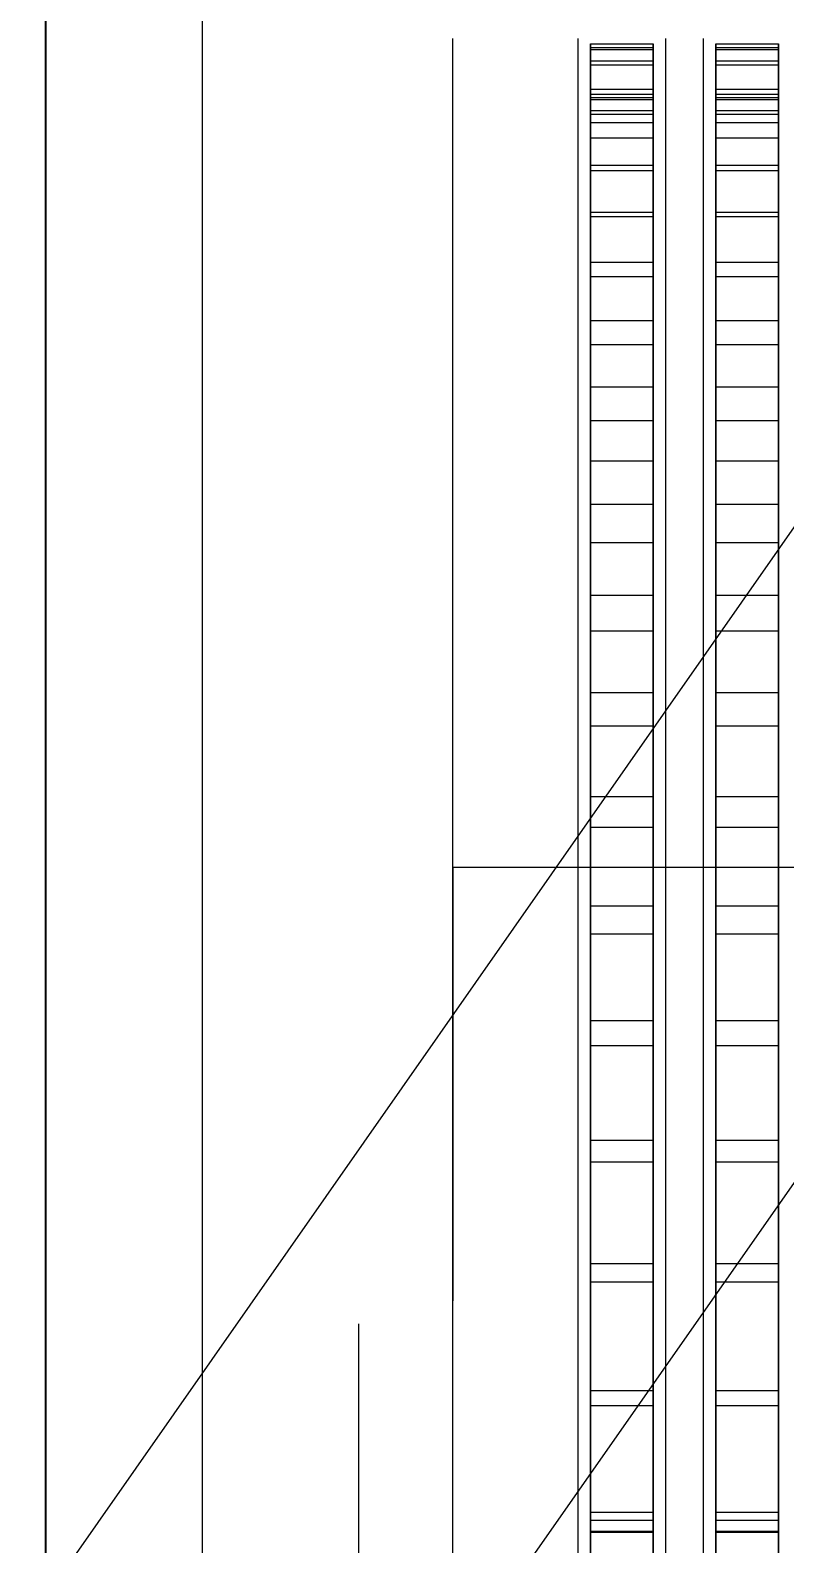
# Model space of a CAD drawing. Header units: millimetres. Extents: x -2500 to 58855, y -53268 to 6837.
# Drawn here: x -1727.5 to -1607, y -34260.5 to -34018.8 of the extents above; entities that cross this region are included whole.
import ezdxf

# ---------------------------------------------------------------- set-up
doc = ezdxf.new("R2010")
doc.units = ezdxf.units.MM
for name, color, linetype, lineweight in [('COTAS_O', 1, 'Continuous', 0), ('frontal_briquetadora', 7, 'Continuous', 0), ('frontal_secador', 7, 'Continuous', 0), ('frontal_tolva', 7, 'Continuous', 0)]:
    doc.layers.add(name, color=color, linetype=linetype, lineweight=lineweight)
doc.dimstyles.new('R19_100', dxfattribs={"dimtxt": 250, "dimasz": 150, "dimexe": 150, "dimexo": 80, "dimgap": 100, "dimtad": 1, "dimtih": 1, "dimtoh": 1, "dimdsep": 46, "dimcen": 0.09, "dimadec": 0, "dimazin": 0, "dimtfac": 1, "dimtdec": 4, "dimtofl": 0, "dimtmove": 0, "dimatfit": 3, "dimfxl": 1, "dimtolj": 1, "dimtzin": 0, "dimarcsym": 0})

# ---------------------------------------------------------------- blocks, each defined once
blk = doc.blocks.new('*D38')
at = {"layer": 'COTAS_O', "color": 0, "lineweight": -2, "transparency": 16777216}
for p, q in [((-1645, -31700), (-875, -31700)), ((-1025, -34250), (-1025, -31850)), ((-1645, -34400), (-875, -34400))]:
    blk.add_line(p, q, dxfattribs=at)
at = {"layer": 'COTAS_O', "color": 0, "transparency": 16777216}
for points in [[(-1050, -31850), (-1000, -31850), (-1025, -31700)], [(-1050, -34250), (-1000, -34250), (-1025, -34400)]]:
    blk.add_solid(points, dxfattribs=at)
at = {"layer": 'Defpoints', "color": 0, "transparency": 16777216}
for p in [(-1725, -31700), (-1025, -31700), (-1725, -34400)]:
    blk.add_point(p, dxfattribs=at)
blk = doc.blocks.new('*D39')
at = {"layer": 'COTAS_O', "color": 0, "lineweight": -2, "transparency": 16777216}
for p, q in [((-1725, -34320), (-1725, -33550)), ((1725, -34320), (1725, -33550)), ((-1575, -33700), (1575, -33700))]:
    blk.add_line(p, q, dxfattribs=at)
at = {"layer": 'COTAS_O', "color": 0, "transparency": 16777216}
for points in [[(-1575, -33675), (-1575, -33725), (-1725, -33700)], [(1575, -33675), (1575, -33725), (1725, -33700)]]:
    blk.add_solid(points, dxfattribs=at)
at = {"layer": 'Defpoints', "color": 0, "transparency": 16777216}
for p in [(1725, -33700), (-1725, -34400), (1725, -34400)]:
    blk.add_point(p, dxfattribs=at)

msp = doc.modelspace()

# ---------------------------------------------------------------- linework, layer by layer
at = {"layer": 'frontal_briquetadora'}
for p, q in [((-1660, -34021.432), (-1660, -34020.159)), ((-1660, -34023.974), (-1660, -34021.432)), ((-1640, -34021.432), (-1640, -34020.159)), ((-1640, -34023.974), (-1640, -34021.432)), ((-1638, -34021.599), (-1638, -34021.008)), ((-1638, -34021.008), (-1638, -34021.918)), ((-1638, -34021.008), (-1628, -34021.008)), ((-1638, -34023.687), (-1638, -34021.599)), ((-1638, -34021.599), (-1628, -34021.599)), ((-1628, -34021.008), (-1628, -34021.918)), ((-1628, -34021.599), (-1628, -34021.008)), ((-1628, -34023.687), (-1628, -34021.599)), ((-1626, -34021.432), (-1626, -34020.159)), ((-1626, -34023.974), (-1626, -34021.432)), ((-1620, -34021.432), (-1620, -34020.159)), ((-1620, -34023.974), (-1620, -34021.432)), ((-1618, -34021.599), (-1618, -34021.008)), ((-1618, -34021.008), (-1618, -34021.918)), ((-1618, -34021.008), (-1608, -34021.008)), ((-1618, -34023.687), (-1618, -34021.599)), ((-1618, -34021.599), (-1608, -34021.599)), ((-1608, -34021.008), (-1608, -34021.918)), ((-1608, -34021.599), (-1608, -34021.008)), ((-1608, -34023.687), (-1608, -34021.599)), ((-1660, -34027.772), (-1660, -34023.974)), ((-1640, -34027.772), (-1640, -34023.974)), ((-1638, -34021.918), (-1638, -34024.323)), ((-1638, -34021.918), (-1628, -34021.918)), ((-1638, -34255.522), (-1638, -34023.687)), ((-1638, -34023.687), (-1628, -34023.687)), ((-1628, -34021.918), (-1628, -34024.323)), ((-1628, -34255.522), (-1628, -34023.687)), ((-1626, -34027.772), (-1626, -34023.974)), ((-1620, -34027.772), (-1620, -34023.974)), ((-1618, -34021.918), (-1618, -34024.323)), ((-1618, -34021.918), (-1608, -34021.918)), ((-1618, -34255.522), (-1618, -34023.687)), ((-1618, -34023.687), (-1608, -34023.687)), ((-1608, -34021.918), (-1608, -34024.323)), ((-1608, -34255.522), (-1608, -34023.687)), ((-1638, -34024.323), (-1638, -34028.212)), ((-1638, -34024.323), (-1628, -34024.323)), ((-1628, -34024.323), (-1628, -34028.212)), ((-1618, -34024.323), (-1618, -34028.212)), ((-1618, -34024.323), (-1608, -34024.323)), ((-1608, -34024.323), (-1608, -34028.212)), ((-1660, -34032.813), (-1660, -34027.772)), ((-1640, -34032.813), (-1640, -34027.772)), ((-1638, -34028.212), (-1638, -34033.566)), ((-1638, -34028.212), (-1628, -34028.212)), ((-1628, -34028.212), (-1628, -34033.566)), ((-1626, -34032.813), (-1626, -34027.772)), ((-1620, -34032.813), (-1620, -34027.772)), ((-1618, -34028.212), (-1618, -34033.566)), ((-1618, -34028.212), (-1608, -34028.212)), ((-1608, -34028.212), (-1608, -34033.566)), ((-1640, -34030.642), (-1640, -34030)), ((-1640, -34032.567), (-1640, -34030.642)), ((-1638, -34029.008), (-1638, -34029.894)), ((-1638, -34029.584), (-1638, -34029.008)), ((-1638, -34029.008), (-1628, -34029.008)), ((-1638, -34031.618), (-1638, -34029.584)), ((-1638, -34029.584), (-1628, -34029.584)), ((-1638, -34029.894), (-1638, -34032.237)), ((-1638, -34029.894), (-1628, -34029.894)), ((-1628, -34029.584), (-1628, -34029.008)), ((-1628, -34029.008), (-1628, -34029.894)), ((-1628, -34031.618), (-1628, -34029.584)), ((-1628, -34029.894), (-1628, -34032.237)), ((-1626, -34030.642), (-1626, -34030)), ((-1626, -34032.567), (-1626, -34030.642)), ((-1620, -34030.642), (-1620, -34030)), ((-1620, -34032.567), (-1620, -34030.642)), ((-1618, -34029.008), (-1618, -34029.894)), ((-1618, -34029.584), (-1618, -34029.008)), ((-1618, -34029.008), (-1608, -34029.008)), ((-1618, -34031.618), (-1618, -34029.584)), ((-1618, -34029.584), (-1608, -34029.584)), ((-1618, -34029.894), (-1618, -34032.237)), ((-1618, -34029.894), (-1608, -34029.894)), ((-1608, -34029.584), (-1608, -34029.008)), ((-1608, -34029.008), (-1608, -34029.894)), ((-1608, -34031.618), (-1608, -34029.584)), ((-1608, -34029.894), (-1608, -34032.237)), ((-1660, -34039.075), (-1660, -34032.813)), ((-1640, -34035.764), (-1640, -34032.567)), ((-1640, -34039.075), (-1640, -34032.813)), ((-1638, -34263.452), (-1638, -34031.618)), ((-1638, -34031.618), (-1628, -34031.618)), ((-1638, -34032.237), (-1638, -34036.025)), ((-1638, -34032.237), (-1628, -34032.237)), ((-1638, -34033.566), (-1638, -34040.36)), ((-1638, -34033.566), (-1628, -34033.566)), ((-1628, -34263.452), (-1628, -34031.618)), ((-1628, -34032.237), (-1628, -34036.025)), ((-1628, -34033.566), (-1628, -34040.36)), ((-1626, -34035.764), (-1626, -34032.567)), ((-1626, -34039.075), (-1626, -34032.813)), ((-1620, -34035.764), (-1620, -34032.567)), ((-1620, -34039.075), (-1620, -34032.813)), ((-1618, -34263.452), (-1618, -34031.618)), ((-1618, -34031.618), (-1608, -34031.618)), ((-1618, -34032.237), (-1618, -34036.025)), ((-1618, -34032.237), (-1608, -34032.237)), ((-1618, -34033.566), (-1618, -34040.36)), ((-1618, -34033.566), (-1608, -34033.566)), ((-1608, -34263.452), (-1608, -34031.618)), ((-1608, -34032.237), (-1608, -34036.025)), ((-1608, -34033.566), (-1608, -34040.36)), ((-1640, -34040.222), (-1640, -34035.764)), ((-1638, -34036.025), (-1638, -34041.241)), ((-1638, -34036.025), (-1628, -34036.025)), ((-1628, -34036.025), (-1628, -34041.241)), ((-1626, -34040.222), (-1626, -34035.764)), ((-1620, -34040.222), (-1620, -34035.764)), ((-1618, -34036.025), (-1618, -34041.241)), ((-1618, -34036.025), (-1608, -34036.025)), ((-1608, -34036.025), (-1608, -34041.241)), ((-1660, -34046.532), (-1660, -34039.075)), ((-1640, -34046.532), (-1640, -34039.075)), ((-1640, -34045.921), (-1640, -34040.222)), ((-1638, -34040.36), (-1638, -34048.56)), ((-1638, -34040.36), (-1628, -34040.36)), ((-1628, -34040.36), (-1628, -34048.56)), ((-1626, -34046.532), (-1626, -34039.075)), ((-1626, -34045.921), (-1626, -34040.222)), ((-1620, -34046.532), (-1620, -34039.075)), ((-1620, -34045.921), (-1620, -34040.222)), ((-1618, -34040.36), (-1618, -34048.56)), ((-1618, -34040.36), (-1608, -34040.36)), ((-1608, -34040.36), (-1608, -34048.56)), ((-1638, -34041.241), (-1638, -34047.859)), ((-1638, -34041.241), (-1628, -34041.241)), ((-1628, -34041.241), (-1628, -34047.859)), ((-1618, -34041.241), (-1618, -34047.859)), ((-1618, -34041.241), (-1608, -34041.241)), ((-1608, -34041.241), (-1608, -34047.859)), ((-1660, -34055.154), (-1660, -34046.532)), ((-1640, -34052.836), (-1640, -34045.921)), ((-1640, -34055.154), (-1640, -34046.532)), ((-1638, -34047.859), (-1638, -34055.846)), ((-1638, -34047.859), (-1628, -34047.859)), ((-1628, -34047.859), (-1628, -34055.846)), ((-1626, -34052.836), (-1626, -34045.921)), ((-1626, -34055.154), (-1626, -34046.532)), ((-1620, -34052.836), (-1620, -34045.921)), ((-1620, -34055.154), (-1620, -34046.532)), ((-1618, -34047.859), (-1618, -34055.846)), ((-1618, -34047.859), (-1608, -34047.859)), ((-1608, -34047.859), (-1608, -34055.846)), ((-1638, -34048.56), (-1638, -34058.126)), ((-1638, -34048.56), (-1628, -34048.56)), ((-1628, -34048.56), (-1628, -34058.126)), ((-1618, -34048.56), (-1618, -34058.126)), ((-1618, -34048.56), (-1608, -34048.56)), ((-1608, -34048.56), (-1608, -34058.126)), ((-1640, -34060.938), (-1640, -34052.836)), ((-1626, -34060.938), (-1626, -34052.836)), ((-1620, -34060.938), (-1620, -34052.836)), ((-1660, -34064.906), (-1660, -34055.154)), ((-1640, -34064.906), (-1640, -34055.154)), ((-1626, -34064.906), (-1626, -34055.154)), ((-1620, -34064.906), (-1620, -34055.154)), ((-1638, -34055.846), (-1638, -34065.165)), ((-1638, -34055.846), (-1628, -34055.846)), ((-1628, -34055.846), (-1628, -34065.165)), ((-1618, -34055.846), (-1618, -34065.165)), ((-1618, -34055.846), (-1608, -34055.846)), ((-1608, -34055.846), (-1608, -34065.165)), ((-1638, -34058.126), (-1638, -34069.012)), ((-1638, -34058.126), (-1628, -34058.126)), ((-1628, -34058.126), (-1628, -34069.012)), ((-1618, -34058.126), (-1618, -34069.012)), ((-1618, -34058.126), (-1608, -34058.126)), ((-1608, -34058.126), (-1608, -34069.012)), ((-1640, -34070.192), (-1640, -34060.938)), ((-1626, -34070.192), (-1626, -34060.938)), ((-1620, -34070.192), (-1620, -34060.938)), ((-1660, -34075.747), (-1660, -34064.906)), ((-1640, -34075.747), (-1640, -34064.906)), ((-1638, -34065.165), (-1638, -34075.769)), ((-1638, -34065.165), (-1628, -34065.165)), ((-1628, -34065.165), (-1628, -34075.769)), ((-1626, -34075.747), (-1626, -34064.906)), ((-1620, -34075.747), (-1620, -34064.906)), ((-1618, -34065.165), (-1618, -34075.769)), ((-1618, -34065.165), (-1608, -34065.165)), ((-1608, -34065.165), (-1608, -34075.769)), ((-1638, -34069.012), (-1638, -34081.166)), ((-1638, -34069.012), (-1628, -34069.012)), ((-1628, -34069.012), (-1628, -34081.166)), ((-1618, -34069.012), (-1618, -34081.166)), ((-1618, -34069.012), (-1608, -34069.012)), ((-1608, -34069.012), (-1608, -34081.166)), ((-1640, -34080.559), (-1640, -34070.192)), ((-1626, -34080.559), (-1626, -34070.192)), ((-1620, -34080.559), (-1620, -34070.192)), ((-1660, -34087.632), (-1660, -34075.747)), ((-1640, -34087.632), (-1640, -34075.747)), ((-1638, -34075.769), (-1638, -34087.608)), ((-1638, -34075.769), (-1628, -34075.769)), ((-1628, -34075.769), (-1628, -34087.608)), ((-1626, -34087.632), (-1626, -34075.747)), ((-1620, -34087.632), (-1620, -34075.747)), ((-1618, -34075.769), (-1618, -34087.608)), ((-1618, -34075.769), (-1608, -34075.769)), ((-1608, -34075.769), (-1608, -34087.608)), ((-1640, -34091.994), (-1640, -34080.559)), ((-1638, -34081.166), (-1638, -34094.527)), ((-1638, -34081.166), (-1628, -34081.166)), ((-1628, -34081.166), (-1628, -34094.527)), ((-1626, -34091.994), (-1626, -34080.559)), ((-1620, -34091.994), (-1620, -34080.559)), ((-1618, -34081.166), (-1618, -34094.527)), ((-1618, -34081.166), (-1608, -34081.166)), ((-1608, -34081.166), (-1608, -34094.527)), ((-1660, -34088.791), (-1660, -34083.177)), ((-1660, -34100.514), (-1660, -34087.632)), ((-1660, -34099.562), (-1660, -34088.791)), ((-1640, -34100.514), (-1640, -34087.632)), ((-1638, -34087.608), (-1638, -34100.623)), ((-1638, -34087.608), (-1628, -34087.608)), ((-1628, -34087.608), (-1628, -34100.623)), ((-1626, -34100.514), (-1626, -34087.632)), ((-1620, -34100.514), (-1620, -34087.632)), ((-1618, -34087.608), (-1618, -34100.623)), ((-1618, -34087.608), (-1608, -34087.608)), ((-1608, -34087.608), (-1608, -34100.623)), ((-1640, -34104.448), (-1640, -34091.994)), ((-1626, -34104.448), (-1626, -34091.994)), ((-1620, -34104.448), (-1620, -34091.994)), ((-1638, -34094.527), (-1638, -34109.032)), ((-1638, -34094.527), (-1628, -34094.527)), ((-1628, -34094.527), (-1628, -34109.032)), ((-1618, -34094.527), (-1618, -34109.032)), ((-1618, -34094.527), (-1608, -34094.527)), ((-1608, -34094.527), (-1608, -34109.032)), ((-1660, -34114.62), (-1660, -34099.562)), ((-1660, -34114.338), (-1660, -34100.514)), ((-1640, -34114.338), (-1640, -34100.514)), ((-1638, -34100.623), (-1638, -34114.753)), ((-1638, -34100.623), (-1628, -34100.623)), ((-1628, -34100.623), (-1628, -34114.753)), ((-1626, -34114.338), (-1626, -34100.514)), ((-1620, -34114.338), (-1620, -34100.514)), ((-1618, -34100.623), (-1618, -34114.753)), ((-1618, -34100.623), (-1608, -34100.623)), ((-1608, -34100.623), (-1608, -34114.753)), ((-1640, -34117.868), (-1640, -34104.448)), ((-1626, -34117.868), (-1626, -34104.448)), ((-1620, -34117.868), (-1620, -34104.448)), ((-1638, -34109.032), (-1638, -34124.609)), ((-1638, -34109.032), (-1628, -34109.032)), ((-1628, -34109.032), (-1628, -34124.609)), ((-1618, -34109.032), (-1618, -34124.609)), ((-1618, -34109.032), (-1608, -34109.032)), ((-1608, -34109.032), (-1608, -34124.609)), ((-1660, -34129.049), (-1660, -34114.338)), ((-1660, -34132.744), (-1660, -34114.62)), ((-1640, -34129.049), (-1640, -34114.338)), ((-1638, -34114.753), (-1638, -34129.927)), ((-1638, -34114.753), (-1628, -34114.753)), ((-1628, -34114.753), (-1628, -34129.927)), ((-1626, -34129.049), (-1626, -34114.338)), ((-1620, -34129.049), (-1620, -34114.338)), ((-1618, -34114.753), (-1618, -34129.927)), ((-1618, -34114.753), (-1608, -34114.753)), ((-1608, -34114.753), (-1608, -34129.927)), ((-1640, -34132.196), (-1640, -34117.868)), ((-1626, -34132.196), (-1626, -34117.868)), ((-1620, -34132.196), (-1620, -34117.868)), ((-1638, -34124.609), (-1638, -34141.184)), ((-1638, -34124.609), (-1628, -34124.609)), ((-1628, -34124.609), (-1628, -34141.184)), ((-1618, -34124.609), (-1618, -34141.184)), ((-1618, -34124.609), (-1608, -34124.609)), ((-1608, -34124.609), (-1608, -34141.184)), ((-1660, -34144.586), (-1660, -34129.049)), ((-1640, -34144.586), (-1640, -34129.049)), ((-1638, -34129.927), (-1638, -34146.072)), ((-1638, -34129.927), (-1628, -34129.927)), ((-1628, -34129.927), (-1628, -34146.072)), ((-1626, -34144.586), (-1626, -34129.049)), ((-1620, -34144.586), (-1620, -34129.049)), ((-1618, -34129.927), (-1618, -34146.072)), ((-1618, -34129.927), (-1608, -34129.927)), ((-1608, -34129.927), (-1608, -34146.072)), ((-1660, -34152.465), (-1660, -34132.744)), ((-1640, -34147.372), (-1640, -34132.196)), ((-1626, -34147.372), (-1626, -34132.196)), ((-1620, -34147.372), (-1620, -34132.196)), ((-1638, -34141.184), (-1638, -34158.675)), ((-1638, -34141.184), (-1628, -34141.184)), ((-1628, -34141.184), (-1628, -34158.675)), ((-1618, -34141.184), (-1618, -34158.675)), ((-1618, -34141.184), (-1608, -34141.184)), ((-1608, -34141.184), (-1608, -34158.675)), ((-1660, -34160.884), (-1660, -34144.586)), ((-1640, -34160.884), (-1640, -34144.586)), ((-1626, -34160.884), (-1626, -34144.586)), ((-1620, -34160.884), (-1620, -34144.586)), ((-1638, -34146.072), (-1638, -34163.111)), ((-1638, -34146.072), (-1628, -34146.072)), ((-1628, -34146.072), (-1628, -34163.111)), ((-1618, -34146.072), (-1618, -34163.111)), ((-1618, -34146.072), (-1608, -34146.072)), ((-1608, -34146.072), (-1608, -34163.111)), ((-1640, -34163.329), (-1640, -34147.372)), ((-1626, -34163.329), (-1626, -34147.372)), ((-1620, -34163.329), (-1620, -34147.372)), ((-1660, -34152.465), (-1510, -34152.465)), ((-1660, -34152.465), (-1660, -34172.186)), ((-1638, -34158.675), (-1638, -34176.998)), ((-1638, -34158.675), (-1628, -34158.675)), ((-1628, -34158.675), (-1628, -34176.998)), ((-1618, -34158.675), (-1618, -34176.998)), ((-1618, -34158.675), (-1608, -34158.675)), ((-1608, -34158.675), (-1608, -34176.998)), ((-1660, -34177.878), (-1660, -34160.884)), ((-1640, -34177.878), (-1640, -34160.884)), ((-1626, -34177.878), (-1626, -34160.884)), ((-1620, -34177.878), (-1620, -34160.884)), ((-1640, -34180), (-1640, -34163.329)), ((-1638, -34163.111), (-1638, -34180.96)), ((-1638, -34163.111), (-1628, -34163.111)), ((-1628, -34163.111), (-1628, -34180.96)), ((-1626, -34180), (-1626, -34163.329)), ((-1620, -34180), (-1620, -34163.329)), ((-1618, -34163.111), (-1618, -34180.96)), ((-1618, -34163.111), (-1608, -34163.111)), ((-1608, -34163.111), (-1608, -34180.96)), ((-1660, -34172.186), (-1660, -34190.31)), ((-1660, -34195.496), (-1660, -34177.878)), ((-1640, -34195.496), (-1640, -34177.878)), ((-1638, -34176.998), (-1638, -34196.065)), ((-1638, -34176.998), (-1628, -34176.998)), ((-1628, -34176.998), (-1628, -34196.065)), ((-1626, -34195.496), (-1626, -34177.878)), ((-1620, -34195.496), (-1620, -34177.878)), ((-1618, -34176.998), (-1618, -34196.065)), ((-1618, -34176.998), (-1608, -34176.998)), ((-1608, -34176.998), (-1608, -34196.065)), ((-1640, -34197.313), (-1640, -34180)), ((-1638, -34180.96), (-1638, -34199.532)), ((-1638, -34180.96), (-1628, -34180.96)), ((-1628, -34180.96), (-1628, -34199.532)), ((-1626, -34197.313), (-1626, -34180)), ((-1620, -34197.313), (-1620, -34180)), ((-1618, -34180.96), (-1618, -34199.532)), ((-1618, -34180.96), (-1608, -34180.96)), ((-1608, -34180.96), (-1608, -34199.532)), ((-1660, -34190.31), (-1660, -34205.367)), ((-1660, -34213.667), (-1660, -34195.496)), ((-1640, -34213.667), (-1640, -34195.496)), ((-1626, -34213.667), (-1626, -34195.496)), ((-1620, -34213.667), (-1620, -34195.496)), ((-1640, -34215.195), (-1640, -34197.313)), ((-1638, -34196.065), (-1638, -34215.781)), ((-1638, -34196.065), (-1628, -34196.065)), ((-1628, -34196.065), (-1628, -34215.781)), ((-1626, -34215.195), (-1626, -34197.313)), ((-1620, -34215.195), (-1620, -34197.313)), ((-1618, -34196.065), (-1618, -34215.781)), ((-1618, -34196.065), (-1608, -34196.065)), ((-1608, -34196.065), (-1608, -34215.781)), ((-1638, -34199.532), (-1638, -34218.738)), ((-1638, -34199.532), (-1628, -34199.532)), ((-1628, -34199.532), (-1628, -34218.738)), ((-1618, -34199.532), (-1618, -34218.738)), ((-1618, -34199.532), (-1608, -34199.532)), ((-1608, -34199.532), (-1608, -34218.738)), ((-1660, -34205.367), (-1660, -34216.139)), ((-1660, -34232.316), (-1660, -34213.667)), ((-1640, -34232.316), (-1640, -34213.667)), ((-1626, -34232.316), (-1626, -34213.667)), ((-1620, -34232.316), (-1620, -34213.667)), ((-1660, -34216.139), (-1660, -34221.752)), ((-1640, -34233.568), (-1640, -34215.195)), ((-1638, -34215.781), (-1638, -34236.052)), ((-1638, -34215.781), (-1628, -34215.781)), ((-1628, -34215.781), (-1628, -34236.052)), ((-1626, -34233.568), (-1626, -34215.195)), ((-1620, -34233.568), (-1620, -34215.195)), ((-1618, -34215.781), (-1618, -34236.052)), ((-1618, -34215.781), (-1608, -34215.781)), ((-1608, -34215.781), (-1608, -34236.052)), ((-1638, -34218.738), (-1638, -34238.484)), ((-1638, -34218.738), (-1628, -34218.738)), ((-1628, -34218.738), (-1628, -34238.484)), ((-1618, -34218.738), (-1618, -34238.484)), ((-1618, -34218.738), (-1608, -34218.738)), ((-1608, -34218.738), (-1608, -34238.484)), ((-1675, -34229.008), (-1675, -34225.448)), ((-1660, -34229.008), (-1660, -34225.448)), ((-1675, -34236.008), (-1675, -34229.008)), ((-1660, -34236.008), (-1660, -34229.008)), ((-1660, -34251.367), (-1660, -34232.316)), ((-1640, -34251.367), (-1640, -34232.316)), ((-1640, -34252.354), (-1640, -34233.568)), ((-1626, -34251.367), (-1626, -34232.316)), ((-1626, -34252.354), (-1626, -34233.568)), ((-1620, -34251.367), (-1620, -34232.316)), ((-1620, -34252.354), (-1620, -34233.568)), ((-1675, -34246.208), (-1675, -34236.008)), ((-1660, -34246.208), (-1660, -34236.008)), ((-1638, -34236.052), (-1638, -34256.779)), ((-1638, -34236.052), (-1628, -34236.052)), ((-1628, -34236.052), (-1628, -34256.779)), ((-1618, -34236.052), (-1618, -34256.779)), ((-1618, -34236.052), (-1608, -34236.052)), ((-1608, -34236.052), (-1608, -34256.779)), ((-1638, -34238.484), (-1638, -34258.674)), ((-1638, -34238.484), (-1628, -34238.484)), ((-1628, -34238.484), (-1628, -34258.674)), ((-1618, -34238.484), (-1618, -34258.674)), ((-1618, -34238.484), (-1608, -34238.484)), ((-1608, -34238.484), (-1608, -34258.674)), ((-1675, -34259.262), (-1675, -34246.208)), ((-1660, -34259.262), (-1660, -34246.208)), ((-1660, -34270.741), (-1660, -34251.367)), ((-1640, -34270.741), (-1640, -34251.367)), ((-1640, -34271.473), (-1640, -34252.354)), ((-1626, -34270.741), (-1626, -34251.367)), ((-1626, -34271.473), (-1626, -34252.354)), ((-1620, -34270.741), (-1620, -34251.367)), ((-1620, -34271.473), (-1620, -34252.354)), ((-1660, -34256.659), (-1660, -34253.764)), ((-1640, -34256.659), (-1640, -34253.764)), ((-1638, -34256.8), (-1638, -34255.522)), ((-1638, -34255.522), (-1628, -34255.522)), ((-1628, -34256.8), (-1628, -34255.522)), ((-1626, -34256.659), (-1626, -34253.764)), ((-1620, -34256.659), (-1620, -34253.764)), ((-1618, -34256.8), (-1618, -34255.522)), ((-1618, -34255.522), (-1608, -34255.522)), ((-1608, -34256.8), (-1608, -34255.522)), ((-1660, -34262.386), (-1660, -34256.659)), ((-1640, -34262.386), (-1640, -34256.659)), ((-1638, -34256.779), (-1638, -34277.861)), ((-1638, -34256.779), (-1628, -34256.779)), ((-1638, -34258.552), (-1638, -34256.8)), ((-1638, -34256.8), (-1628, -34256.8)), ((-1628, -34256.779), (-1628, -34277.861)), ((-1628, -34258.552), (-1628, -34256.8)), ((-1626, -34262.386), (-1626, -34256.659)), ((-1620, -34262.386), (-1620, -34256.659)), ((-1618, -34256.779), (-1618, -34277.861)), ((-1618, -34256.779), (-1608, -34256.779)), ((-1618, -34258.552), (-1618, -34256.8)), ((-1618, -34256.8), (-1608, -34256.8)), ((-1608, -34256.779), (-1608, -34277.861)), ((-1608, -34258.552), (-1608, -34256.8)), ((-1675, -34274.725), (-1675, -34259.262)), ((-1660, -34274.725), (-1660, -34259.262)), ((-1638, -34260.772), (-1638, -34258.552)), ((-1638, -34258.552), (-1628, -34258.552)), ((-1638, -34258.674), (-1638, -34279.211)), ((-1638, -34258.674), (-1628, -34258.674)), ((-1628, -34260.772), (-1628, -34258.552)), ((-1628, -34258.674), (-1628, -34279.211)), ((-1618, -34260.772), (-1618, -34258.552)), ((-1618, -34258.552), (-1608, -34258.552)), ((-1618, -34258.674), (-1618, -34279.211)), ((-1618, -34258.674), (-1608, -34258.674)), ((-1608, -34260.772), (-1608, -34258.552)), ((-1608, -34258.674), (-1608, -34279.211))]:
    msp.add_line(p, q, dxfattribs=at)
at = {"layer": 'frontal_secador'}
msp.add_line((-1700, -35975), (-1700, -33010), dxfattribs=at)
at = {"layer": 'frontal_tolva'}
for p, q in [((-1769.584, -34332.806), (-722.584, -32835.806)), ((-1720.416, -34367.194), (-673.416, -32870.194))]:
    msp.add_line(p, q, dxfattribs=at)

# ---------------------------------------------------------------- dimensions: what is measured, and where the dimension line sits
at = {"layer": 'COTAS_O'}
for p2, distance, picture, middle in [((-1725, -31700), -700, '*D38', (-1025, -33050)), ((1725, -34400), 700, '*D39', (0, -33700))]:
    dim = msp.add_aligned_dim(p1=(-1725, -34400), p2=p2, distance=distance, text='<> O', dimstyle='R19_100', dxfattribs=at)
    dim.commit()
    dim.dimension.update_dxf_attribs({"geometry": picture, "text_midpoint": middle})

doc.saveas('drawing.dxf')
